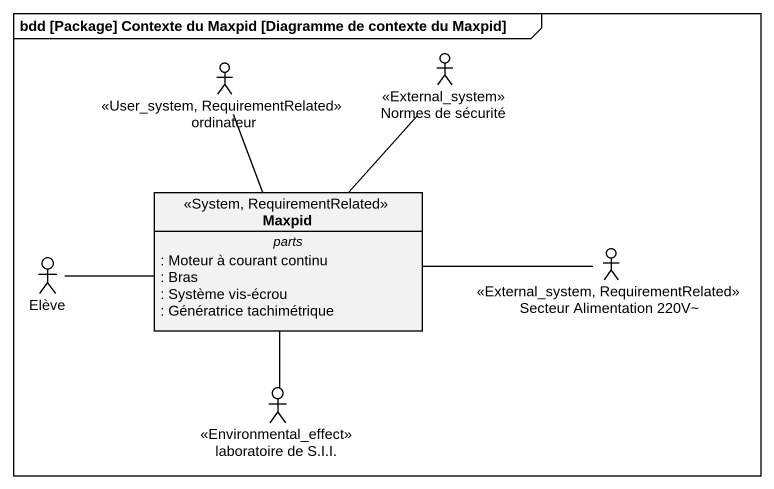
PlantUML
@startuml
mainframe bdd [Package] Contexte du Maxpid [Diagramme de contexte du Maxpid]
allowmixing
hide circle
hide empty members
actor ordinateur <<User_system, RequirementRelated>>
actor "Normes de sécurité" as Normes_de_sécurité <<External_system>>
class Maxpid <<System, RequirementRelated>> {
  -- parts --
  : Moteur à courant continu
  : Bras
  : Système vis-écrou
  : Génératrice tachimétrique
}
actor Elève
actor "Secteur Alimentation 220V~" as Secteur_Alimentation_220V <<External_system, RequirementRelated>>
actor "laboratoire de S.I.I." as laboratoire_de_S_I_I <<Environmental_effect>>
ordinateur -- Maxpid
Normes_de_sécurité -- Maxpid
Elève -right- Maxpid
Secteur_Alimentation_220V -left- Maxpid
laboratoire_de_S_I_I -up- Maxpid
@enduml
